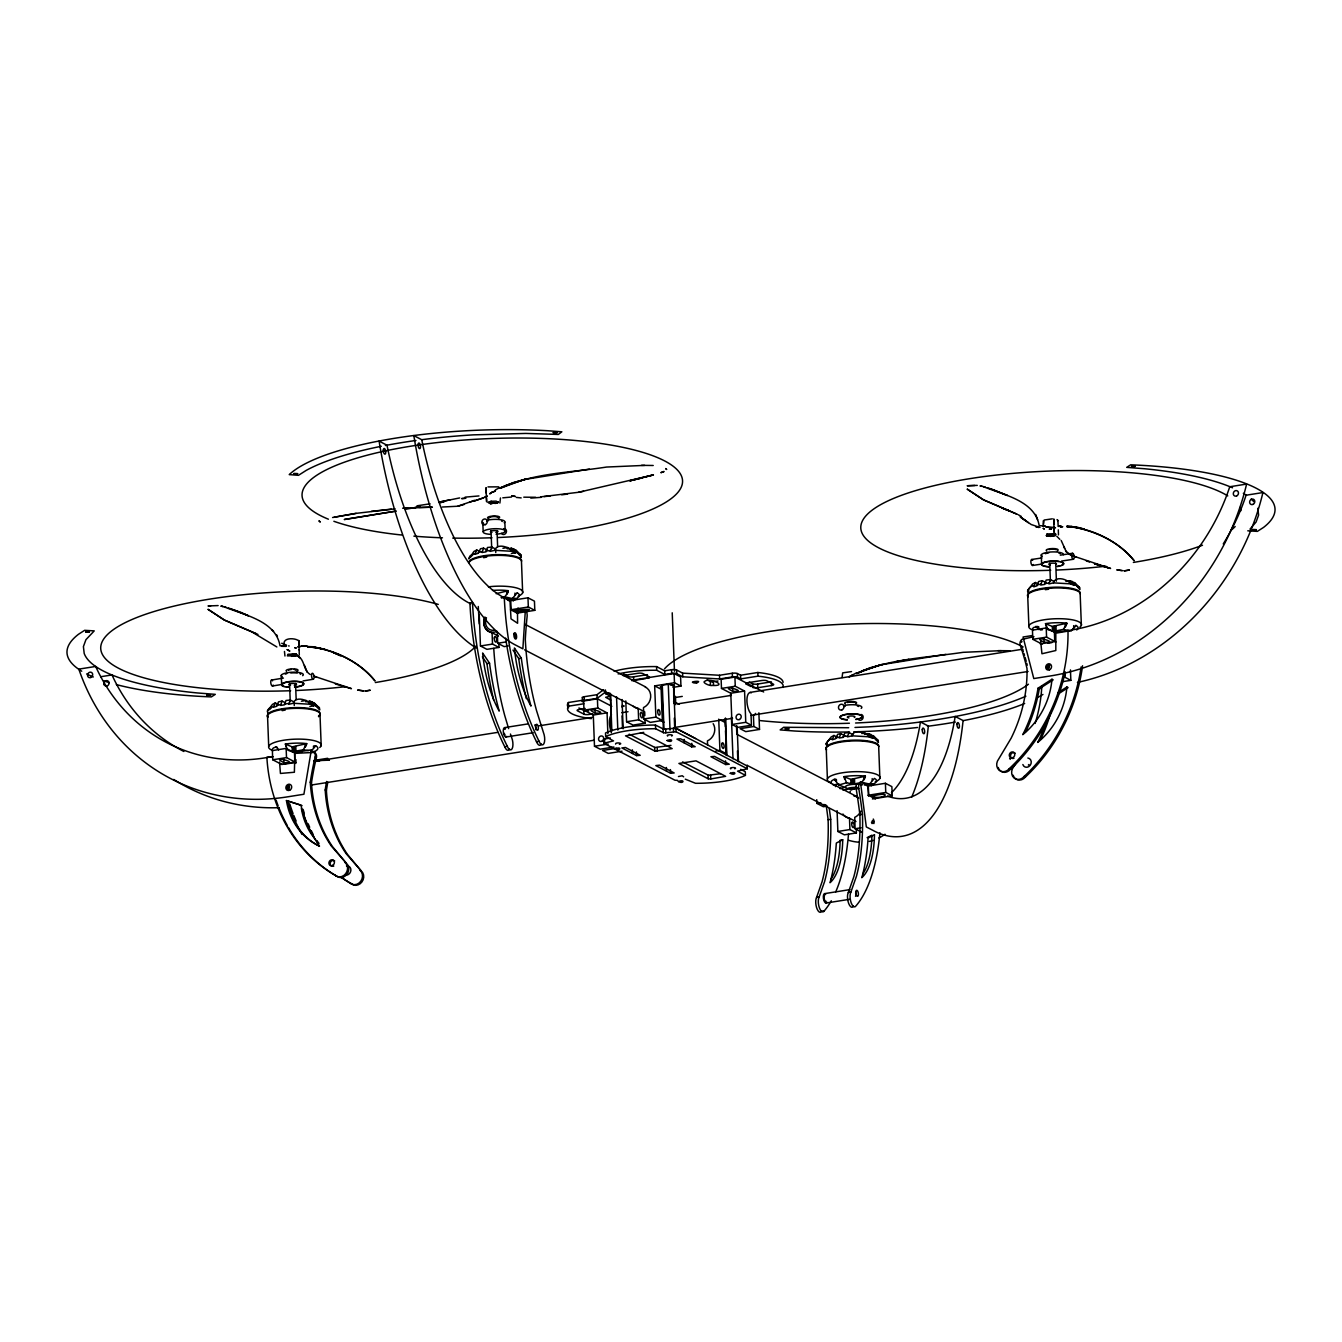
<?xml version="1.0" encoding="UTF-8"?>
<svg xmlns="http://www.w3.org/2000/svg" width="1342" height="1342" viewBox="0 0 1342 1342"><rect width="100%" height="100%" fill="white"/><g stroke="black" fill="none" stroke-linecap="round" stroke-linejoin="round"><path stroke-width="1.5" d="M851.08 789.801L854.468 788.794M483.288 497.932L486.358 496.406L486.089 487.616L486.207 493.135M295.827 763.43L295.928 759.656M525.225 612.153L522.86 648.84L516.234 645.401A234.33 94.175 81 0 1 413.822 435.613L421.74 439.723A197.207 79.262 81 0 0 510.748 600.444L511.117 609.989L517.928 613.512M1053.839 524.353L1053.822 518.918L1053.973 527.557L1055.483 527.758L1045.368 526.634L1048.84 527.238M287.876 750.212L292.304 751.755L303.275 749.775L306.714 743.619L302.806 743.233A22.848 5.955 -2.2 0 0 285.36 744.072L287.205 748.97M501.103 597.593L504.743 596.821L507.494 593.181L508.182 590.665L504.29 590.279A22.848 5.955 -2.2 0 0 492.514 590.446M831.285 783.527A22.848 5.955 -2.2 0 1 832.275 780.423L834.288 779.333L838.834 785.02L846.567 782.755L853.562 784.097L861.967 782.336L865.405 776.179L861.514 775.793A22.848 5.955 -2.2 0 0 844.051 776.632L850.828 779.417L865.405 776.179M1045.485 623.678L1048.052 629.801L1053.789 631.294L1063.434 629.381L1066.873 623.208L1062.981 622.822A22.848 5.955 -2.2 0 0 1045.519 623.661L1052.296 626.462L1066.873 623.208M298.847 649.696L299.098 648.79M287.792 654.56L296.548 654.443L296.163 655.785L287.373 655.903L287.859 654.443L296.465 654.326L296.045 655.634L291.533 656.355M675.361 728.891L673.667 685.057L668.266 684.269L662.294 685.208L661.74 686.953L663.351 728.689M673.667 685.057L673.768 703.493M296.548 654.443L296.129 655.768L296.632 654.443L292.388 653.839M821.086 912.023A8.086 3.254 81 0 1 816.573 907.528A8.086 3.254 81 0 1 816.557 897.462L822.025 881.929A136.498 54.854 81 0 0 828.115 819.744A271.906 109.289 81 0 0 826.404 806.844M831.302 900.767A166.962 67.1 81 0 1 824.357 910.765A8.086 3.254 81 0 1 819.476 908.064A8.086 3.254 81 0 1 819.14 897.06L824.609 881.526A136.498 54.854 81 0 0 830.698 819.341A271.906 109.289 81 0 0 829.289 808.589M853.529 906.152A8.086 3.254 81 0 1 848.664 903.434A8.086 3.254 81 0 1 848.329 892.43L853.78 876.896A136.498 54.854 81 0 0 859.887 814.711A271.906 109.289 81 0 0 856.196 788.928A5.049 2.03 81 0 1 856.783 783.946L862.805 784.802M879.933 832.795A166.962 67.1 81 0 1 856.112 905.733A8.086 3.254 81 0 1 851.247 903.032A8.086 3.254 81 0 1 850.912 892.027L856.364 876.494A136.498 54.854 81 0 0 862.47 814.309A271.906 109.289 81 0 0 858.779 788.526A5.049 2.03 81 0 1 859.366 783.543M278.331 704.516L275.278 702.923L273.617 707.217L276.838 706.211L278.448 701.9L282.055 701.094L284.84 702.537M294.267 705.523L294.133 702L290.308 700.021L286.014 700.474L284.487 704.835L280.545 705.456L282.055 701.094M305.724 701.799L309.801 701.145L313.877 705.808L310.421 704.265C307.352 699.35 295.039 696.112 293.344 703.258L288.681 704.332L290.308 700.021M479.815 551.562L476.745 549.968L475.102 554.263L478.306 553.256L480.486 548.761L483.539 548.14L487.716 550.304M495.752 552.552L495.617 549.046L491.776 547.066L487.482 547.502L485.972 551.881L482.013 552.501L483.539 548.14M507.192 548.844L511.268 548.19L515.345 552.854L511.889 551.294C508.819 546.395 496.506 543.158 494.812 550.304L490.165 551.377L491.776 547.066M837.039 737.06L833.969 735.466L832.325 739.778L835.529 738.771L837.71 734.259L840.763 733.638L844.94 735.819M852.824 734.56L849 732.564L844.705 733.017L843.195 737.395L839.236 738.016L840.763 733.638M864.416 734.359L868.492 733.705L872.568 738.352L869.113 736.808C866.043 731.893 853.73 728.672 852.036 735.819L847.389 736.892L849 732.564M1054.309 581.606L1050.467 579.61L1046.19 580.063L1044.663 584.424L1040.721 585.062L1042.231 580.683L1046.408 582.847M1065.9 581.388L1069.977 580.75L1074.036 585.397L1070.581 583.854C1067.511 578.939 1055.198 575.718 1053.504 582.864L1048.857 583.938L1050.467 579.61M1042.231 580.683L1038.624 581.489L1037.014 585.817L1033.793 586.823L1035.437 582.512L1038.507 584.106M1015.894 763.413L1013.646 766.768A8.086 7.096 -62.6 0 0 1013.881 777.823A8.086 7.096 -62.6 0 0 1024.248 776.381L1025.456 777.001A166.962 146.563 -62.6 0 0 1082.558 665.766M832.292 738.939C828.584 738.083 824.86 745.011 826.42 744.827L827.326 743.535M1033.759 585.984C1029.868 585.011 1026.412 592.359 1027.888 591.872L1028.794 590.581M267.763 713.105L267.444 711.059L272.426 704.416L275.278 702.923M269.557 709.733L271.453 707.452M468.945 558.943L473.911 551.461L476.745 549.968M471.025 556.779L472.938 554.498M826.135 743.619L831.134 736.976L833.969 735.466M1027.603 590.665L1032.602 584.005L1035.437 582.512M310.858 751.52L315.705 745.833A22.848 5.955 -2.2 0 1 316.544 750.363L313.508 752.359L311.596 751.168M507.41 599.606L512.325 598.566L517.173 592.879M864.634 785.12L869.549 784.08L874.397 778.394A22.848 5.955 -2.2 0 1 875.236 782.923L871.226 785.825L870.304 783.711M1076.72 629.968A22.848 5.955 -2.2 0 0 1075.898 625.439L1071.017 631.126L1063.434 629.381M1043.388 524.42L1044.193 520.025L1052.329 518.834M285.309 744.072L292.12 746.857L306.714 743.619M519.824 558.557L521.283 556.745M496.154 593.701L508.182 590.665M678.448 776.532L682.256 775.76L683.632 776.833M1072.258 629.7L1075.898 625.439M517.207 592.879A22.848 5.955 -2.2 0 1 518.012 597.408L514.003 600.327L513.08 598.197L513.181 601.132M489.864 493.772L490.115 493.537A54.653 37.408 10.7 0 1 492.581 491.86A53.177 36.536 10.9 0 0 489.931 493.705L490.115 493.537M605.46 692.053L597.156 698.36L584.357 700.39A3.808 0.99 -2.2 0 0 582.529 701.765L582.394 698.092A3.808 0.99 -2.2 0 1 584.206 696.716L597.005 694.686L603.665 689.637M499.878 503.065L500.465 497.966M1249.989 529.151L1256.078 522.021L1258.595 515.093L1257.806 508.282M485.536 496.875L487.263 495.919L485.099 497.094M1051.96 679.237A71.445 62.722 -62.6 0 1 1022.772 734.678A145.07 127.339 -62.6 0 0 1038.054 688.194L1051.96 679.237L1053.168 679.857L1039.278 688.815A145.07 127.339 -62.6 0 1 1025.791 731.608M1058.201 692.589L1066.89 686.987L1068.098 687.624L1057.681 694.334M1038.809 689.385L1041.962 687.389M852.036 675.127L849.05 676.905L856.783 672.678M278.65 749.993L276.67 746.806L273.583 747.863A22.848 5.955 -2.2 0 0 272.594 750.966M1038.708 626.664L1038.809 629.599L1037.852 626.496L1033.759 627.452A22.848 5.955 -2.2 0 0 1032.77 630.572M495.366 489.914L500.046 487.465M842.726 839.807L836.318 843.061A145.07 58.31 81 0 1 830.027 882.717A71.445 28.719 81 0 0 842.726 839.807L840.142 840.226A71.445 28.719 81 0 1 830.983 879.111M867.1 837.626L871.914 835.194A71.445 28.719 81 0 1 862.738 874.078M491.138 501.203L488.203 502.495L490.367 503.619L498.352 502.378L490.333 503.653L498.301 502.361L496.104 501.136L491.105 501.304M498.217 502.243L495.366 503.418L488.287 502.378M469.515 502.394L474.531 500.365L457.79 506.236L442.306 507.024M483.288 497.899L474.414 500.918L482.382 498.251M475.068 553.441L470.27 555.672L468.912 558.104M273.583 706.395L268.786 708.626L267.444 711.059M671.654 736.037C675.177 734.359 665.162 734.275 667.645 736.087M725.284 719.497L724.277 720.033L725.502 720.671M734.779 768.815C738.301 767.138 728.287 767.054 730.769 768.865M746.689 765.712L675.965 728.119L663.787 729.226L655.466 725.066A48.765 12.699 -2.2 0 0 605.527 732.984L605.678 736.657L613.529 740.885L603.783 743.25L675.009 780.239L677.542 780.373M497.328 631.847L497.681 643.254L504.156 646.609L508.165 645.972M457.79 506.236L464.248 504.441M651.843 475.32L629.968 480.788L653.453 474.883L578.587 492.279L540.742 496.859M1069.188 630.908L1055.818 633.189L1055.818 650.534L1041.946 653.755L1040.671 641.409M629.968 480.788L640.99 478.222M1033.927 636.662L1021.715 639.48A5.049 4.429 -62.6 0 0 1020.222 645.15A271.906 238.691 -62.6 0 1 1027.016 668.568A136.498 119.824 -62.6 0 1 1011.147 738.184L998.7 759.018A8.086 7.096 -62.6 0 0 998.951 770.073A8.086 7.096 -62.6 0 0 1009.318 768.63L1010.526 769.251A166.962 146.563 -62.6 0 0 1065.095 672.459M487.985 486.911L498.654 486.861M440.881 501.757L459.652 497.932M439.102 502.126L450.073 499.811M833.13 784.953L839.086 783.963M839.991 788.693L844.856 787.318L838.834 785.02M298.595 646.525L298.847 646.475A56.062 23.2 -38.4 0 1 300.474 646.324L307.05 645.821L301.43 646.139M478.272 552.434L481.979 551.679M276.804 705.389L280.512 704.634M1036.745 585.028L1040.687 584.223M661.858 686.114L660.264 686.97L662.109 687.473M672.896 686.014L674.489 685.141L670.463 684.739M696.984 682.726C704.248 679.656 683.783 682.491 696.984 682.726L692.958 682.491M1040.335 630.002L1042.415 629.767M730.786 694.737L729.88 695.424M610.375 737.966L603.581 739.207L603.783 743.25M619.383 744.357C624.164 743.2 614.921 741.908 615.575 744.122M835.496 737.932L839.203 737.177M443.816 501.874L440.226 502.596L443.833 501.908M578.587 492.279L583.502 491.306M334.192 517.207L356.133 513.349L395.118 508.853M332.581 517.526L356.116 513.382M414.611 507.662L419.979 506.639L405.368 509.356M430.094 503.804L416.993 505.817M271.57 680.042L283.43 678.062M272.493 686.014L282.676 684.319M303.074 680.931L313.256 679.253A3.019 1.208 80.6 0 0 313.625 674.674A3.019 1.208 80.6 0 0 311.529 674.858A3.019 1.208 80.6 0 0 313.256 679.253M280.394 764.353L294.854 762.038L294.468 752.493L311.344 749.826L303.913 794.246L289.822 796.477A234.33 205.712 -62.6 0 1 78.826 669.121L95.668 666.454A197.207 173.118 -62.6 0 0 272.543 756.502M502.898 548.274L507.779 547.486M510.296 549.616L513.852 549.046L519.572 554.699L515.714 550.002L520.881 554.9L521.199 556.947L517.073 552.317M511.336 553.474L515.345 552.854M501.69 597.895L504.273 597.492L510.044 601.451L511.017 618.863L517.593 623.258L517.492 613.026M509.742 600.679L527.976 597.794L534.452 601.149L534.804 610.342L516.989 613.16M510.514 609.805L528.329 606.987L534.804 610.342M100.767 676.72L111.99 674.942A197.207 173.118 -62.6 0 0 183.854 751.47M518.146 611.617C550.723 607.171 500.046 610.442 518.146 611.617L518.012 607.943M479.262 614.753L480.453 645.972L492.514 644.076L498.989 647.431L498.838 643.64M497.681 643.254L505.716 641.979M498.989 647.431L486.928 649.343L480.453 645.972M482.365 656.808L486.961 663.585L489.545 663.183A145.07 58.31 81 0 0 499.207 711.109A71.445 28.719 81 0 1 482.634 653L489.545 663.183M512.98 650.082L518.733 658.553L521.317 658.15A145.07 58.31 81 0 0 530.979 706.077A71.445 28.719 81 0 1 514.405 647.968L521.317 658.15M301.413 701.229L306.311 700.44M308.828 702.571L312.384 702L318.104 707.653L314.229 702.973L319.413 707.871L319.731 709.901L315.588 705.271M1070.849 583.133L1074.405 582.562L1079.572 587.461L1079.891 589.507L1075.781 584.927M309.868 706.446L313.877 705.808M614.116 671.285A47.591 12.397 -2.2 0 1 656.573 666.605L664.659 670.799L671.554 669.708A3.808 0.99 -2.2 0 1 676.62 670.01L682.625 673.13L719.497 675.278L732.296 673.248A3.808 0.99 -2.2 0 1 737.362 673.55L740.599 675.227L757.811 672.493A47.591 12.397 -2.2 0 1 783.091 682.424M623.644 674.019L628.509 676.536A3.808 0.99 -2.2 0 0 633.558 676.821L647.347 674.64L647.481 678.314A3.808 0.99 -2.2 0 0 649.31 676.938L642.835 673.567A3.808 0.99 -2.2 0 0 637.769 673.281L623.996 675.462A3.808 0.99 -2.2 0 0 623.158 675.63M618.142 673.952A47.591 12.397 -2.2 0 1 656.708 670.279L664.81 674.472L671.688 673.382A3.808 0.99 -2.2 0 1 676.754 673.684L682.776 676.804L719.648 678.951L732.447 676.922A3.808 0.99 -2.2 0 1 737.496 677.224L740.734 678.901L757.962 676.167A47.591 12.397 -2.2 0 1 783.007 687.44M631.579 680.293L674.12 673.55L680.595 676.922L680.948 686.097L673.03 687.356M631.763 680.662A3.808 0.99 -2.2 0 0 633.709 680.495L645.519 678.633M605.443 689.973L605.594 693.646L609.553 693.026M654.661 685.879L661.136 689.234L662.344 720.469L655.869 717.098L654.661 685.879L674.472 682.742L680.948 686.097M591.336 718.624A47.591 12.397 -2.2 0 1 568.555 706.177L568.404 702.503L583.72 700.088M610.191 696.297L605.661 697.286L610.677 700.054M611.801 706.295L597.408 698.83L583.636 701.01L583.988 710.203L593.298 715.034L607.07 712.854L607.859 733.671M763.682 691.986L734.913 677.056L721.124 679.237L721.476 688.412L730.786 693.244L744.558 691.063L745.766 722.298L751.436 725.234L751 713.843A11.424 4.596 81 0 1 746.924 699.887A11.424 4.596 81 0 1 751.369 692.808M295.139 753.063L286.148 748.4L272.376 750.581L272.728 759.773L282.038 764.605M1055.215 632.619L1046.223 627.955L1032.451 630.136L1032.803 639.312L1042.113 644.143M707.066 679.991L711.394 681.887L718.004 680.998M568.555 706.177L583.854 703.762M712.988 685.494C728.689 685.997 708.979 677.224 704.885 681.283C700.188 682.575 717.299 689.872 712.837 681.82M1032.434 635.521L1023.057 637.014L1033.793 678.566L1047.884 676.334A234.33 205.712 -62.6 0 0 1246.601 484.076L1229.758 486.743A197.207 173.118 -62.6 0 1 1054.393 632.065L1054.745 641.627L1040.285 643.892M585.179 708.475L579.274 709.415A3.808 0.99 -2.2 0 0 577.446 710.807L583.921 714.162A3.808 0.99 -2.2 0 0 588.987 714.464L592.929 713.827M583.988 710.203L597.76 708.006L607.07 712.854M721.476 688.412L735.265 686.232L744.558 691.063M272.728 759.773L286.5 757.593L295.81 762.424M1032.803 639.312L1046.575 637.131L1055.886 641.962M749.289 682.072L752.527 683.766A3.808 0.99 -2.2 0 0 757.593 684.051L771.365 681.87L771.516 685.544L757.744 687.725A3.808 0.99 -2.2 0 1 754.825 687.859M675.395 697.488L682.273 696.397M504.626 727.599L527.976 723.908M284.001 764.286L293.848 762.726M1048.018 643.221L1051.96 642.583M314.548 760.377L327.666 758.297M313.944 761.484L497.848 732.346M539.165 725.804L592.896 717.299M621.816 712.719L628.022 711.73M677.609 703.879L731.34 695.374M749.926 692.422L1022.688 649.209M505.968 737.026L533.21 732.698M625.791 700.927L626.597 721.744L638.641 719.832L645.116 723.187L644.982 719.396M645.183 687.02A11.424 10.031 -62.6 0 1 650.685 697.203A11.424 10.031 -62.6 0 1 643.472 707.603L643.808 719.01L655.869 717.098M645.116 723.187L633.072 725.099L626.597 721.744M662.344 720.469L650.283 722.382L643.808 719.01M507.326 746.32A166.962 67.1 81 0 1 472.501 602.524L469.918 602.927A166.962 67.1 81 0 0 504.743 746.739L507.326 746.32A8.086 3.254 81 0 0 512.174 748.651A8.086 3.254 81 0 0 511.671 737.58L510.446 734.024M505.632 638.104A166.962 67.1 81 0 0 536.498 741.707L539.081 741.287A8.086 3.254 81 0 0 543.946 743.619A8.086 3.254 81 0 0 543.443 732.547L536.532 710.589A136.498 54.854 81 0 1 525.309 639.396A271.906 109.289 81 0 1 527.121 616.481A5.049 2.03 81 0 0 526.299 611.08M311.076 785.07L594.154 740.214M643.757 732.363L625.523 735.835L655.081 751.168L672.191 748.601L642.885 733.218L640.352 733.067M674.741 727.448L732.598 718.289M751.201 715.336L1028.089 671.486M605.678 736.657A48.765 12.699 -2.2 0 1 655.601 728.74L663.938 732.9L676.1 731.793L747.326 768.781L737.58 771.147L745.431 775.374L745.296 771.7L740.683 769.318M593.298 715.034L594.489 746.253L608.262 744.072M730.786 693.244L731.994 724.479L745.766 722.298M613.931 747.008L600.159 749.188L594.489 746.253M751.436 725.234L737.664 727.414L731.994 724.479M616.364 748.282L602.592 750.463L608.245 753.399L622.017 751.218M759.522 729.427L753.852 726.492L740.079 728.672L745.749 731.625L759.522 729.427L758.884 712.787M1062.981 681.585L1070.849 680.344L1070.446 669.926M629.163 734.158L654.93 747.494L670.966 745.364M715.907 751L719.916 750.363L726.391 753.734L725.519 730.82M861.749 733.52L865.003 733M682.592 761.904L708.341 775.24L720.453 773.73M710.757 778.964L725.619 776.33L696.028 760.864L678.918 763.43L708.224 778.813L710.757 778.964L710.606 775.29M842.86 790.019L857.035 787.771M867.167 786.16L885.401 783.275L891.876 786.63L892.229 795.823L872.417 798.96M856.196 788.928L858.779 788.526M816.741 799.698L816.875 803.372L820.834 802.751M867.922 795.286L885.754 792.451L892.229 795.823M827.309 806.106L823.351 806.727L816.875 803.372M828.115 819.744L830.698 819.341M859.887 814.711L862.47 814.309M837.072 810.635L837.878 831.453L849.922 829.557L856.397 832.912L856.263 829.121M860.826 811.189A11.424 10.031 -62.6 0 1 854.753 817.328L855.089 828.735L861.128 827.779M856.397 832.912L844.353 834.825L837.878 831.453M824.642 893.621L849.939 889.612M816.557 897.462L819.14 897.06M848.329 892.43L850.912 892.027M826.068 903.032L849.419 899.341M821.774 911.184L824.357 910.765M1031.73 559.48L1041.929 557.937M1060.297 555.152L1072.526 553.29M1032.585 565.468L1042.063 564.026M1061.505 561.073L1073.382 559.279A3.019 1.225 81.4 0 0 1073.801 554.699A3.019 1.225 81.4 0 0 1071.688 554.883A3.019 1.225 81.4 0 0 1073.382 559.279M502.78 497.832L511.503 497.026M561.744 494.812L567.498 494.091M644.63 465.389L606.534 467.05C570.971 472.636 533.193 472.854 500.063 488.337L523.9 479.58L589.339 469.113M485.938 551.042L490.132 550.555M1044.63 583.602L1048.823 583.099M284.454 704.013L288.647 703.51M1001.199 650.652L963.103 652.329C927.456 657.681 889.947 658.503 856.548 673.399L880.486 664.844L945.909 654.376M621.749 706.815L624.215 706.026L622.235 705.288M843.162 736.557L847.356 736.053M685.276 779.148L695.508 783.292A48.765 12.699 -2.2 0 0 745.431 775.374M371.281 511.369L391.277 509.155M465.087 497.144L478.96 495.936M544.147 496.574L550.186 496.003M315.705 745.833L313.491 746.035L313.558 747.897M272.996 756.771L266.873 757.257A166.962 146.563 -62.6 0 0 335.399 875.454L336.607 876.091A8.086 7.096 -62.6 0 0 346.957 874.263A8.086 7.096 -62.6 0 0 346.353 863.258L332.464 846.584A136.498 119.824 -62.6 0 1 311.478 782.822A271.906 238.691 -62.6 0 1 316.41 757.542A5.049 4.429 -62.6 0 0 314.498 752.409L294.854 753.365L294.384 772.254L280.428 773.445L279.555 762.021M313.877 760.763L329.427 760.159M315.085 761.4L319.195 761.048M1060.482 526.903L1062.747 526.701L1060.499 526.852M530.778 498.117L541.329 497.312M407.75 507.93L402.818 508.232L432.392 507.175L418.889 507.427M494.812 550.304L511.889 551.294M1053.504 582.864L1070.581 583.854M293.344 703.258L310.421 704.265M852.036 735.819L869.113 736.808M848.698 727.733L783.661 727.28L780.155 729.914L794.464 731.004A199.354 51.935 -2.2 0 0 849.486 731.944M854.988 727.448L868.693 726.861A209.436 54.552 -2.2 0 0 1025.875 696.196M974.795 485.468L967.179 485.754L977.278 485.385M218.125 605.577L208.01 605.963L210.862 605.728M535.626 497.278L523.783 497.177M498.452 636.058L491.977 632.686A11.424 10.031 -62.6 0 1 485.083 617.521M644.831 715.605L644.68 711.814L638.121 708.442A11.424 10.031 -62.6 0 1 633.374 706.328M842.927 814.024A11.424 10.031 -62.6 0 0 849.402 818.167L855.961 821.522M1042.952 526.098L1045.351 526.131L1039.178 525.578C1034.883 500.415 1002.994 494.795 983.099 486.542L985.33 487.112M281.77 646.324L286.181 646.341L280.008 645.77C275.714 620.608 243.825 614.988 223.929 606.752L226.177 607.305M641.493 465.355L653.218 465.489M998.062 650.635L1009.805 650.753M1052.38 527.691L1053.956 527.289M851.516 671.587L842.675 672.879L842.071 677.525M513.919 598.381L515.999 598.498M313.474 751.436L314.531 751.453M834.288 779.333L836.385 779.45L836.452 781.396M871.143 783.879L873.223 784.013M825.9 804.848L823.552 804.512M1247.775 530.811L1257.37 531.382L1263.51 527.44A199.354 51.935 -2.2 0 0 1130.652 464.818L1126.71 467.368L1144.76 468.761A209.436 54.552 -2.2 0 1 1232.543 487.8M1051.507 527.641L1050.618 527.54M504.743 596.821L512.325 598.566M861.967 782.336L869.549 784.08M303.275 749.775L308.442 750.631M516.2 497.396L521.166 497.916M1121.727 570.568L1116.796 569.864L1123.069 570.702M1028.324 522.692L1020.625 517.106L1031.193 524.521L1040.033 527.456M1069.977 580.75L1072.543 581.606L1078.28 587.242L1074.405 582.562M511.268 548.19L513.852 549.046M868.492 733.705L871.075 734.56L876.796 740.197L872.937 735.517L874.028 736.372L878.104 740.415L878.423 742.462L874.296 737.815M309.801 701.145L312.384 702M1037.584 527.188L1038.624 527.406L1036.024 526.752L1038.624 527.406M288.53 645.888L289.201 646.005M1109.381 568.136L1094.535 563.757L1110.589 568.454L1072.728 555.84L1076.032 557.182M286.433 800.57L300.86 805.049A145.07 127.339 -62.6 0 0 319.513 846.148A71.445 62.722 -62.6 0 1 286.433 800.57L302.067 805.67M335.366 683.967L351.419 688.647L313.558 676.033L316.863 677.391M1094.535 563.757L1101.279 565.988M987.527 487.75L991.084 488.991M228.358 607.96L231.914 609.184M1086.232 560.855L1089.536 562.013M992.392 489.461L1007.356 495.483L991.184 489.025M233.223 609.671L241.342 612.589M232.032 609.234L248.153 615.659M1074.003 584.575L1076.385 585.447M1043.992 642.214C1062.327 643.237 1028.173 634.061 1043.992 642.214L1043.858 638.54M515.311 552.015L517.693 552.904M872.384 737.479L874.917 738.402M732.665 691.298C751.017 692.338 716.846 683.162 732.665 691.298L732.531 687.624M691.801 743.3L691.667 746.873L695.19 746.706L680.545 738.771L676.938 739.073L691.667 746.873M595.16 713.088C613.512 714.112 579.358 704.936 595.16 713.088L595.026 709.415M725.67 764.537L729.276 764.235L714.531 756.418L710.924 756.72L725.67 764.537L725.519 760.864M636.578 755.613L640.184 755.311L625.439 747.494L621.849 747.93L636.578 755.613L636.427 751.939M670.564 773.26L674.17 772.958L659.442 765.158L655.835 765.577L670.564 773.26L670.413 769.587M313.843 704.969L316.209 705.858M283.917 762.659C302.252 763.699 268.098 754.506 283.917 762.659L283.766 758.985M281.719 643.254L286.567 645.15M257.949 634.447L224.332 620.038L208.161 609.402L224.332 620.038L256.305 633.726M241.342 612.606L248.186 615.676M276.855 646.961L253.068 632.652M1069.322 554.28L1071.067 555.152L1065.565 550.958M1070.849 680.344L1065.179 677.391L1064.961 671.705M1038.054 688.194L1039.278 688.815M746.202 684.068L751.05 686.584M720.335 719.983L725.2 722.499L725.351 726.659M524.907 624.265L645.67 686.97M673.55 701.447L679.119 704.332M736.724 734.242L857.504 796.963M524.588 649.813L637.936 708.66M660.23 720.235L663.955 722.164M676.955 728.924L695.542 738.57M747.561 765.577L849.754 818.654M605.594 693.646L610.442 696.179M855.089 828.735L861.564 832.09M578.922 707.972L583.787 710.488A3.808 0.99 -2.2 0 0 588.853 710.79M313.29 751.788A5.049 4.429 -62.6 0 1 315.202 756.905L316.41 757.542M315.202 756.905A271.906 238.691 -62.6 0 0 310.27 782.185L311.478 782.822M326.592 781.48A271.906 238.691 -62.6 0 0 325.2 789.935L326.408 790.572A136.498 119.824 -62.6 0 0 347.393 854.334L361.283 871.008A8.086 7.096 -62.6 0 1 361.887 882.013A8.086 7.096 -62.6 0 1 351.537 883.841L350.329 883.204A166.962 146.563 -62.6 0 1 340.717 877.031M310.27 782.185A136.498 119.824 -62.6 0 0 331.256 845.963L346.353 863.258M325.2 789.935A136.498 119.824 -62.6 0 0 346.186 853.713L361.283 871.008M875.487 798.926L868.693 795.387L868.324 785.842L860.39 781.715L866.311 826.924L872.937 830.362A234.33 94.175 81 0 0 963.086 720.553L955.168 716.443A197.207 79.262 81 0 1 887.465 796.091M1018.192 514.724L1021.312 516.435M1057.043 519.606L1057.915 520.679M310.153 674.472C303.091 670.346 305.137 659.727 297.421 655.617L299.903 658.05M1020.188 516.855L1026.513 521.367M1078.247 586.42L1079.572 587.461M1027.888 591.872L1029.23 592.912M876.762 739.375L878.104 740.415M826.42 744.827L827.762 745.884M519.539 553.86L520.881 554.9M318.071 706.815L319.413 707.871M1035.772 626.378L1037.936 628.442M275.596 746.773L276.704 747.729M271.805 629.65L273.583 631.21M1056.758 536.246L1059.844 539.35M284.454 651.457L284.957 656.037M1066.437 552.132L1061.203 540.49M307.268 672.342L304.483 665.397M844.017 776.632L846.567 782.755M1035.688 514.472L1037.618 519.723M276.519 634.665L277.425 636.427M1054.024 528.111L1054.359 533.143L1054.057 529.016M1064.156 547.15L1064.575 548.475M508.635 728.622L504.76 715.622A136.498 54.854 81 0 1 493.755 648.371M486.374 496.859L486.643 501.841L486.408 497.765M867.955 786.697L868.593 796.192M478.272 606.483L479.245 623.896M281.266 675.328L281.669 684.386M1043.254 520.847L1043.388 524.923M298.746 640.872C295.441 637.802 282.206 637.265 284.202 644.73M1057.899 520.277L1058.15 526.081M298.981 646.139L298.729 640.47L298.947 646.324M504.827 522.021L505.213 531.113M483.17 531.466L482.785 522.373A11.071 2.818 -2.4 0 0 483.774 523.783M1081.367 625.271L1080.176 594.506A26.354 6.861 -2.2 0 0 1052.715 588.048A26.354 6.861 -2.2 0 0 1028.006 597.005M1073.667 625.624L1073.734 627.502M1066.638 623.51L1066.672 624.433M1066.118 623.778L1066.185 625.741M1065.347 624.03L1065.464 626.966M1058.301 529.855L1058.469 534.904M1055.718 563.036L1056.406 581.17M1055.969 626.026L1056.154 630.925M1054.862 626.244L1055.047 631.143M1053.604 626.395L1053.789 631.294A8.555 2.231 -2.2 0 1 1060.314 631.596M1052.296 626.462L1052.48 631.344M1049.712 563.12L1050.417 581.254M1046.223 627.955L1046.575 637.131M1045.938 624.231L1046.005 626.11M1036.829 626.395L1036.88 627.335M1027.687 595.227L1028.878 625.993M885.401 783.275L885.754 792.451M879.882 778.226L878.708 747.46A26.354 6.861 -2.2 0 0 851.231 741.002A26.354 6.861 -2.2 0 0 826.538 749.96M872.183 778.578L872.25 780.457M872.166 783.98L872.199 784.919M865.171 776.464L865.204 777.387M864.651 776.75L864.718 778.695M863.879 776.984L863.98 779.92M854.485 778.981L854.669 783.879M853.378 779.216L853.562 784.097M852.136 779.35L852.321 784.248M850.828 779.417L851.013 784.315M849.486 818.167L849.922 829.557M844.47 777.203L844.537 779.065M835.361 779.35L835.395 780.289M835.345 784.751L835.412 786.63M826.219 748.182L827.393 778.947M757.811 672.493L757.962 676.167M757.593 684.051L757.744 687.725M752.527 683.766L752.677 687.44A3.808 0.99 -2.2 0 0 753.952 687.775M753.852 726.492L753.416 715.101A11.424 4.596 81 0 0 755.529 713.39M747.175 765.108L747.326 768.781M740.599 675.227L740.734 678.901M737.362 673.55L737.496 677.224M737.127 726.19L738.503 761.669M734.913 677.056L735.265 686.232M736.49 725.837L736.825 734.191M737.463 750.883L737.865 761.317M732.296 673.248L732.447 676.922M731.407 717.047L733 758.8M726.878 755.563L725.435 718.004L726.24 755.211M719.497 675.278L719.648 678.951M718.725 719.144L719.916 750.363M710.304 681.669L710.455 685.343M707.586 744.693L707.435 740.885A11.424 10.031 -62.6 0 0 713.172 723.707M708.073 775.139L708.224 778.813M682.625 673.13L682.776 676.804M684.252 739.425L684.386 743.099M676.62 670.01L676.754 673.684M672.225 612.808L674.472 671.252M675.429 696.297L675.747 704.651M674.12 673.55L674.472 682.742M675.965 728.119L676.1 731.793M674.321 718.104L674.724 728.538M671.554 669.708L671.688 673.382M673.432 727.985L673.567 731.658M668.266 684.269L670.027 730.182M664.659 670.799L664.81 674.472M665.682 729.209L665.833 732.883M666.37 767.49L666.521 771.164M662.294 685.208L663.988 729.042M663.149 729.058L663.3 732.732M656.573 666.605L656.708 670.279M657.194 747.544L657.328 751.218M655.466 725.066L655.601 728.74M654.661 747.41L654.812 751.084M638.205 708.442L638.641 719.832M633.558 676.821L633.709 680.495M632.384 749.842L632.518 753.516M622.034 699.534L623.158 728.756M622.034 715.89L622.52 728.404M616.532 696.666L617.823 730.065M611.851 731.004L610.409 693.428L611.298 732.732M604.554 738.888L604.705 742.562M597.408 698.83L597.76 708.006M597.005 694.686L597.156 698.36M584.206 696.716L584.357 700.39M583.787 710.488L583.921 714.162M527.976 597.794L528.329 606.987M522.659 592.728L521.484 561.946A26.354 6.861 -2.2 0 0 497.463 555.387A26.354 6.861 -2.2 0 0 468.995 562.667M514.959 593.08L515.043 594.942M514.942 598.482L514.976 599.404M507.947 590.95L507.981 591.889M507.427 591.235L507.494 593.181M506.655 591.486L506.756 594.405M497.01 530.476L497.63 546.597M491.021 530.56L491.709 548.693M492.078 632.686L492.514 644.076M320.017 714.9L321.191 745.682M306.479 743.904L306.513 744.844M305.942 744.189L306.026 746.135M305.171 744.441L305.288 747.36M299.115 649.276L299.3 655.097M295.542 683.447L296.163 699.551M295.794 746.437L295.978 751.335M294.686 746.655L294.871 751.554M293.428 746.806L293.63 751.688M289.553 683.531L290.241 701.648M292.12 746.857L292.304 751.755M286.148 748.4L286.5 757.593M285.762 744.642L285.846 746.504M267.528 715.622L268.702 746.404M1041.325 554.833L1041.593 563.925M1235.177 526.534A190.396 49.604 -2.2 0 1 1231.285 530.073M1202.499 545.238A190.396 49.604 -2.2 0 1 1133.369 562.432M1105.925 566.19A190.396 49.604 -2.2 0 1 1056.909 570.031M1050.719 570.266A190.396 49.604 -2.2 0 1 862.269 533.596A190.396 49.604 -2.2 0 1 1003.497 474.28A190.396 49.604 -2.2 0 1 1227.762 495.903M1239.723 507.494A190.396 49.604 -2.2 0 1 1240.931 510.698M1031.277 629.415A26.354 6.861 -2.2 0 1 1053.889 618.813A26.354 6.861 -2.2 0 1 1079.891 627.083M1027.989 596.267A26.354 6.861 -2.2 0 1 1052.682 587.293A26.354 6.861 -2.2 0 1 1080.159 593.751M1045.368 589.692A20.08 5.234 -2.2 0 1 1048.656 589.255M1058.637 526.349A54.653 20.868 -33.2 0 1 1061.22 526.081A53.177 20.415 -33.5 0 0 1058.385 526.433M1033.323 564.512A3.019 1.225 81.4 0 1 1031.595 564.663A3.019 1.225 81.4 0 1 1030.992 560.436A3.019 1.225 81.4 0 1 1032.719 560.285M1049.075 549.633A3.825 0.99 -1.8 0 1 1055.668 549.583M1050.434 564.982A3.825 0.99 -1.8 0 1 1049.511 563.64A3.825 0.99 -1.8 0 1 1054.829 563.254A3.825 0.99 -1.8 0 1 1055.751 564.596M1042.298 556.259A11.071 2.852 -1.8 0 1 1050.451 552.015A11.071 2.852 -1.8 0 1 1063.367 554.716M1061.119 561.795A11.071 2.852 -1.8 0 1 1061.673 565.234M1059.727 565.854A11.071 2.852 -1.8 0 1 1057.278 566.324M1048.807 566.659A11.071 2.852 -1.8 0 1 1042.818 562.835A11.071 2.852 -1.8 0 1 1059.006 561.342M1048.823 566.911A11.071 2.852 -1.8 0 1 1043.59 562.734A11.071 2.852 -1.8 0 1 1061.136 562.046A11.071 2.852 -1.8 0 1 1057.278 566.576M1046.71 550.925A6.039 1.56 -1.8 0 1 1052.732 548.543A6.039 1.56 -1.8 0 1 1057.144 550.857M1045.351 553.709A8.555 2.198 -1.8 0 1 1048.739 552.887M1058.905 553.172A8.555 2.198 -1.8 0 1 1060.113 553.625M1028.442 684.219A190.396 49.604 -2.2 0 1 855.575 723.002M849.402 723.237A190.396 49.604 -2.2 0 1 759.706 720.553M664.508 668.87A190.396 49.604 -2.2 0 1 831.419 624.852A190.396 49.604 -2.2 0 1 1023.158 646.995M829.809 782.369A26.354 6.861 -2.2 0 1 855.861 771.667A26.354 6.861 -2.2 0 1 875.269 781.749M846.215 787.788A8.555 2.231 -2.2 0 1 847.624 785.288A8.555 2.231 -2.2 0 1 856.85 784.365M826.504 749.222A26.354 6.861 -2.2 0 1 851.197 740.264A26.354 6.861 -2.2 0 1 878.674 746.722M845.544 789.7A8.555 2.231 -2.2 0 1 856.968 787.385M861.044 714.464A3.019 2.65 -62 0 1 862.436 719.144A3.019 2.65 -62 0 1 857.823 718.557M847.523 702.554A3.825 1.023 -2 0 1 854.116 702.487M848.932 717.92A3.825 1.023 -2 0 1 848.01 716.527A3.825 1.023 -2 0 1 853.327 716.091A3.825 1.023 -2 0 1 854.267 717.484M843.715 705.657A11.071 2.952 -2 0 1 857.186 705.07A11.071 2.952 -2 0 1 861.195 708.375M847.322 719.664A11.071 2.952 -2 0 1 841.115 715.823A11.071 2.952 -2 0 1 856.682 714.011A11.071 2.952 -2 0 1 860.188 718.155M858.226 718.792A11.071 2.952 -2 0 1 855.777 719.295M847.322 719.916A11.071 2.952 -2 0 1 842.088 715.605A11.071 2.952 -2 0 1 859.635 714.833A11.071 2.952 -2 0 1 855.793 719.547M845.158 703.896A6.039 1.61 -2 0 1 851.18 701.413A6.039 1.61 -2 0 1 855.592 703.795M843.816 706.597A8.555 2.281 -2 0 1 845.326 706.11M857.37 706.009A8.555 2.281 -2 0 1 858.578 706.479M476.175 645.821A190.396 49.604 -2.2 0 1 375.324 682.541M345.85 686.634A190.396 49.604 -2.2 0 1 296.817 690.476M290.644 690.727A190.396 49.604 -2.2 0 1 119.103 625.942A190.396 49.604 -2.2 0 1 438.264 604.403M267.813 716.662A26.354 6.861 -2.2 0 1 295.945 707.603A26.354 6.861 -2.2 0 1 318.507 715.974M271.118 749.809A26.354 6.861 -2.2 0 1 293.713 739.224A26.354 6.861 -2.2 0 1 319.731 747.477M267.846 717.416A26.354 6.861 -2.2 0 1 295.978 708.341A26.354 6.861 -2.2 0 1 318.54 716.712M282.172 710.656A20.08 5.234 -2.2 0 1 285.209 710.086M293.747 751.872A8.555 2.231 -2.2 0 1 301.782 752.342M298.293 646.995A55.81 23.116 -38.5 0 1 300.239 646.676M289.738 650.987A54.653 3.741 26.3 0 1 287.356 649.696M289.62 651.021A53.177 3.456 26.5 0 1 287.071 649.629M273.214 685.057A3.019 1.208 80.6 0 1 271.503 685.208A3.019 1.208 80.6 0 1 270.849 680.981A3.019 1.208 80.6 0 1 272.56 680.83M288.48 670.262A3.825 1.006 -2.6 0 1 291.415 669.49M294.267 669.541A3.825 1.006 -2.6 0 1 295.861 670.379M290.509 685.359A3.825 1.006 -2.6 0 1 290.006 683.833A3.825 1.006 -2.6 0 1 295.827 683.732A3.825 1.006 -2.6 0 1 294.301 685.292M282.239 676.771A11.071 2.919 -2.6 0 1 291.818 672.225A11.071 2.919 -2.6 0 1 302.671 675.68M284.202 686.416A11.071 2.919 -2.6 0 1 287.188 681.887A11.071 2.919 -2.6 0 1 303.091 682.759A11.071 2.919 -2.6 0 1 294.586 686.987M288.882 687.087A11.071 2.919 -2.6 0 1 286.316 686.852M288.899 687.339A11.071 2.919 -2.6 0 1 284.252 682.91A11.071 2.919 -2.6 0 1 302.302 682.575A11.071 2.919 -2.6 0 1 294.603 687.238M286.584 671.352A6.039 1.594 -2.6 0 1 292.606 668.853A6.039 1.594 -2.6 0 1 297.001 671.168M285.292 674.12A8.555 2.248 -2.6 0 1 286.802 673.617M290.811 672.963A8.555 2.248 -2.6 0 1 297.203 673.063M300.038 673.835A8.555 2.248 -2.6 0 1 300.709 674.372M494.443 630.287A9.511 8.337 -62.6 0 1 486.475 617.706M497.177 631.344A11.424 10.031 -62.6 0 1 486.139 629.13A11.424 10.031 -62.6 0 1 484.932 617.018M611.164 731.608A11.424 4.596 81 0 1 611.499 714.8M771.516 685.544A3.808 0.99 -2.2 0 0 773.344 684.152L766.869 680.797A3.808 0.99 -2.2 0 0 761.803 680.495L748.031 682.692A3.808 0.99 -2.2 0 0 745.9 683.833M568.622 707.788A47.591 12.397 -2.2 0 1 568.404 702.503M506.84 736.322A4.764 1.912 81 0 1 503.384 732.43A4.764 1.912 81 0 1 505.666 728.169M534.67 724.982A3.053 1.225 81 0 1 535.676 729.679M541.363 744.038A8.086 3.254 81 0 1 536.498 741.707M539.081 741.287A166.962 67.1 81 0 1 504.273 597.492M526.349 698.729A145.07 58.31 81 0 1 518.733 658.553M509.591 749.071A8.086 3.254 81 0 1 504.743 746.739M505.112 735.013A3.053 1.225 81 0 1 504.257 733.286M504.81 729.31A3.053 1.225 81 0 1 505.146 729.36M493.621 699.836A145.07 58.31 81 0 1 486.961 663.585M346.471 865.892A4.764 4.177 -62.6 0 1 350.883 870.472A4.764 4.177 -62.6 0 1 345.615 875.101M287.691 790.035A2.852 2.499 -62.6 0 1 289.1 785.758M345.146 862.621A8.086 7.096 -62.6 0 1 345.733 873.625A8.086 7.096 -62.6 0 1 335.399 875.454M336.607 876.091A166.962 146.563 -62.6 0 1 288.345 827.326M287.373 825.615A166.962 146.563 -62.6 0 1 278.868 807.666M278.13 805.804A166.962 146.563 -62.6 0 1 276.1 800.117M287.574 790.019A3.238 2.835 -62.6 0 1 288.362 785.573M319.295 846.097A71.445 62.722 -62.6 0 1 287.658 801.208M318.658 843.699A145.07 127.339 -62.6 0 1 316.678 840.562M312.988 834.053A145.07 127.339 -62.6 0 1 311.294 830.698M309.683 827.276A145.07 127.339 -62.6 0 1 308.157 823.803M304.215 813.067A145.07 127.339 -62.6 0 1 303.091 809.394M333.772 866.06A3.053 2.667 -62.6 0 1 333.068 866.295M332.346 866.328A3.053 2.667 -62.6 0 1 330.4 862.369A3.053 2.667 -62.6 0 1 334.695 860.943M360.075 870.371A8.086 7.096 -62.6 0 1 360.663 881.392A8.086 7.096 -62.6 0 1 350.329 883.204M351.537 883.841A166.962 146.563 -62.6 0 1 341.925 877.668M296.112 820.952A166.962 146.563 -62.6 0 1 293.797 815.416M293.059 813.554A166.962 146.563 -62.6 0 1 289.805 804.026M302.067 834.439A166.962 146.563 -62.6 0 1 288.01 801.442M328.22 759.538A5.049 4.429 -62.6 0 1 328.958 760.092M326.408 790.572A271.906 238.691 -62.6 0 1 327.8 782.118M318.876 843.128A71.445 62.722 -62.6 0 1 316.645 840.813M315.588 839.622A71.445 62.722 -62.6 0 1 301.363 808.337M313.793 836.452A71.445 62.722 -62.6 0 1 302.873 810.652M826.924 902.294A4.764 1.912 81 0 1 823.451 898.553A4.764 1.912 81 0 1 825.682 894.141M853.931 796.024A11.424 10.031 -62.6 0 1 858.679 798.154M850.291 789.834A4.764 1.241 -2.2 0 1 854.602 789.163M849.788 791.981A4.764 1.241 -2.2 0 1 850.358 791.679M826.068 901.237A3.053 1.225 81 0 1 825.431 901.254M824.776 900.482A3.053 1.225 81 0 1 824.642 895.433M848.496 834.036A166.962 67.1 81 0 1 835.663 891.994M855.626 892.9A3.053 1.225 81 0 1 855.508 896.305M872.048 823.602A3.238 1.292 81 0 1 871.512 822.176M873.29 819.039A3.238 1.292 81 0 1 873.894 823.569M1027.855 758.029A4.764 4.177 -62.6 0 1 1030.153 765.376A4.764 4.177 -62.6 0 1 1022.856 764.537M1010.358 759.287A4.764 4.177 -62.6 0 1 1009.62 758.448M1047.481 668.97A2.852 2.499 -62.6 0 1 1049.847 665.095M1025.456 777.001A8.086 7.096 -62.6 0 1 1013.126 775.223M1081.098 666.957A166.962 146.563 -62.6 0 1 1024.248 776.381M1041.811 686.165A136.498 119.824 -62.6 0 1 1035.118 723.439M1050.702 712.468A145.07 127.339 -62.6 0 1 1040.721 739.358M1066.89 686.987A71.445 62.722 -62.6 0 1 1037.702 742.428A145.07 127.339 -62.6 0 0 1047.129 719.681M1028.928 764.487A3.053 2.667 -62.6 0 1 1028.358 765.024M1013.982 758.28A3.053 2.667 -62.6 0 1 1010.576 755.093A3.053 2.667 -62.6 0 1 1015.173 753.181M1010.526 769.251A8.086 7.096 -62.6 0 1 998.196 767.473M1067.98 630.27A166.962 146.563 -62.6 0 1 1009.318 768.63M1021.514 642.281A5.049 4.429 -62.6 0 1 1021.95 641.342M1021.43 645.787A271.906 238.691 -62.6 0 1 1022.084 647.7M1022.721 649.612A271.906 238.691 -62.6 0 1 1023.325 651.541M1023.929 653.487A271.906 238.691 -62.6 0 1 1024.533 655.416M1025.103 657.379A271.906 238.691 -62.6 0 1 1026.211 661.287M1026.731 663.267A271.906 238.691 -62.6 0 1 1027.251 665.229M1047.028 668.719A3.238 2.835 -62.6 0 1 1048.354 665.028M859.199 842.206A234.33 94.175 81 0 1 848.815 840.344M911.654 797.215A234.33 94.175 81 0 0 928.345 726.056L920.427 721.946A197.207 79.262 81 0 1 891.44 792.77M885.015 834.238A234.33 94.175 81 0 1 878.893 837.978M873.172 840.36A234.33 94.175 81 0 1 869.264 841.417M1077.425 682.424A234.33 205.712 -62.6 0 0 1262.923 492.548L1246.081 495.215A197.207 173.118 -62.6 0 1 1223.25 543.913M476.175 647.951A234.33 94.175 81 0 1 379.098 441.115L386.999 445.225A197.207 79.262 81 0 0 470.757 603.833M279.354 807.683A234.33 205.712 -62.6 0 1 173.739 779.45M103.854 683.816A2.852 2.499 -62.6 0 1 106.79 680.612A2.852 2.499 -62.6 0 1 108.903 683.967A2.852 2.499 -62.6 0 1 105.246 685.997M104.257 685.141A2.852 2.499 -62.6 0 1 103.971 684.504M1243.329 493.302A209.436 54.552 -2.2 0 1 1246.466 495.315M1251.214 499.073A209.436 54.552 -2.2 0 1 1253.747 501.656M116.351 684.588A199.354 51.935 -2.2 0 0 211.348 696.901L215.29 694.351L197.24 692.942A209.436 54.552 -2.2 0 1 84.194 653.437L83.405 646.609L85.922 639.698L94.225 630.891L84.63 630.321L78.49 634.28A199.354 51.935 -2.2 0 0 81.728 671.201M109.256 682.608A199.354 51.935 -2.2 0 1 103.653 680.847M93.303 676.989A199.354 51.935 -2.2 0 1 86.643 673.919M381.313 446.282A209.436 54.552 -2.2 0 0 306.328 470.321L298.478 475.32L289.235 474.615A199.354 51.935 -2.2 0 1 547.536 430.715L561.845 431.805L558.339 434.439L525.745 433.432L473.307 434.858A209.436 54.552 -2.2 0 0 422.093 439.656M385.389 445.494A209.436 54.552 -2.2 0 1 415.953 440.478M1042.935 694.451A199.354 51.935 -2.2 0 1 1036.611 698.025M1024.667 703.51A199.354 51.935 -2.2 0 1 963.304 720.62M955.387 722.063A199.354 51.935 -2.2 0 1 927.473 726.29M917.559 727.481A199.354 51.935 -2.2 0 1 853.663 731.843M328.404 519.203A190.396 49.604 -2.2 0 1 424.29 444.202A190.396 49.604 -2.2 0 1 678.834 471.663A190.396 49.604 -2.2 0 1 498.15 537.521M491.977 537.756A190.396 49.604 -2.2 0 1 452.74 538.075M442.474 537.807A190.396 49.604 -2.2 0 1 413.89 536.146M402.281 535.072A190.396 49.604 -2.2 0 1 333.873 521.283M468.962 561.929A26.354 6.861 -2.2 0 1 497.429 554.649A26.354 6.861 -2.2 0 1 521.451 561.208M488.421 586.823A26.354 6.861 -2.2 0 1 517.609 588.249A26.354 6.861 -2.2 0 1 518.046 596.234M483.64 557.702A20.08 5.234 -2.2 0 1 486.676 557.131M503.636 528.664A3.019 2.65 -63.3 0 1 506.186 532.673A3.019 2.65 -63.3 0 1 501.455 533.411M491.994 532.422A3.825 0.973 -2.4 0 1 491.507 530.962A3.825 0.973 -2.4 0 1 497.328 530.878A3.825 0.973 -2.4 0 1 495.802 532.371M490.384 534.334A11.071 2.818 -2.4 0 1 485.737 530.056A11.071 2.818 -2.4 0 1 503.804 529.771A11.071 2.818 -2.4 0 1 496.087 534.25M490.031 517.341A3.825 0.973 -2.4 0 1 494.443 516.553A3.825 0.973 -2.4 0 1 497.412 517.458M488.974 518.7A6.039 1.527 -2.4 0 1 489.36 516.603A6.039 1.527 -2.4 0 1 497.513 516.2A6.039 1.527 -2.4 0 1 498.553 518.213M486.727 520.31A11.071 2.818 -2.4 0 1 500.18 519.656A11.071 2.818 -2.4 0 1 504.189 522.759M486.81 521.216A8.555 2.181 -2.4 0 1 488.337 520.746M501.572 520.981A8.555 2.181 -2.4 0 1 502.243 521.501M514.825 635.471C515.445 641.023 516.922 633.105 514.825 635.471M872.401 820.885C872.954 826.387 874.581 818.62 872.401 820.885M294.821 647.632L296.314 648.069L294.821 647.783M1044.177 528.949L1043.271 528.379L1044.177 528.949M287.205 787.452C289.201 792.703 291.013 782.906 287.205 787.452M1047.129 667.008C1049.109 672.258 1050.937 662.462 1047.129 667.008M1046.928 534.368L1046.542 535.693L1050.702 536.33L1055.298 535.575L1055.718 534.233L1046.961 534.368L1046.458 535.726L1050.702 536.33L1046.542 535.693L1046.961 534.368L1055.634 534.133L1055.215 535.441L1050.702 536.163L1046.609 535.559L1047.028 534.25M615.223 748.735C620.323 751.755 622.42 746.018 615.223 748.735M667.108 740.516C672.157 743.535 674.154 737.832 667.108 740.516M678.347 781.514C683.447 784.533 685.561 778.796 678.347 781.514M730.233 773.311C735.332 776.313 737.446 770.576 730.233 773.311M85.72 631.897L89.411 631.981L85.72 631.897M293.932 473.592L297.622 473.659L293.932 473.592M206.886 695.206L210.577 695.273L206.886 695.206M553.24 432.694L556.913 432.778L553.24 432.694M785.187 728.807L788.878 728.891L785.187 728.807M1131.524 466.311L1135.215 466.379L1131.524 466.311M871.663 796.309C883.053 800.704 895.332 790.019 871.663 796.309M1252.69 529.604L1256.38 529.687L1252.69 529.604M495.433 490.736L493 492.178L495.433 490.736M874.481 834.774L868.089 838.029A145.07 58.31 81 0 1 861.799 877.685A71.445 28.719 81 0 0 874.481 834.774M863.091 670.614L856.649 673.617L869.851 667.846L882.315 664.475L863.04 670.48M506.454 485.183L499.979 488.119L513.281 482.566L525.728 479.195L506.454 485.183M662.512 472.048L660.868 472.686L664.072 471.478L662.512 472.048M299.249 646.844L298.142 646.861L299.249 646.844M370.09 690.258L365.276 691.029L370.09 690.258M1129.259 570.065L1124.445 570.836L1129.259 570.065M379.031 513.835L344.257 519.522L396.225 511.067L379.031 513.835M909.02 659.492L896.439 661.656L908.987 659.492M1050.568 528.949L1049.192 529.1L1051.457 528.933L1050.568 528.949M465.64 498.268L461.631 498.587L465.64 498.251M1071.738 526.668L1066.689 526.584C1091.969 528.06 1118.272 541.145 1134.175 560.755C1119.563 541.782 1094.82 530.862 1071.738 526.668M312.569 646.861L307.519 646.794C332.816 648.253 359.102 661.354 375.005 680.964C360.377 662.009 335.668 651.021 312.569 646.861M1071.738 526.5L1066.722 526.349L1076.485 527.003L1084.118 529.067L1071.738 526.5M312.569 646.71L307.553 646.559L324.949 649.26L312.569 646.71M515.06 496.355L511.654 496.104L515.06 496.355M362.575 690.761L357.626 690.056L363.917 690.912L362.575 690.761M981.405 486.173L980.012 485.905L982.428 486.391L981.405 486.173M222.235 606.383L220.843 606.098L223.258 606.601L222.235 606.383M1008.865 510.681L983.501 499.845L967.314 489.193L983.501 499.845L1017.119 514.238L1008.865 510.681M1008.832 510.715L1001.652 507.863L1008.832 510.715M340.415 655.668L333.219 652.497L340.382 655.684M320.134 521.887L319.111 520.998L320.134 521.887M666.571 469.432L665.833 468.61L666.571 469.432M842.004 709.851A3.019 2.65 -62 0 0 843.061 704.785A3.019 2.65 -62 0 0 838.532 706.815A3.019 2.65 -62 0 0 842.004 709.851M601.904 741.287A2.852 2.499 -62.6 0 0 602.877 736.49A2.852 2.499 -62.6 0 0 598.616 738.419A2.852 2.499 -62.6 0 0 601.904 741.287M739.408 719.513A2.852 2.499 -62.6 0 0 740.381 714.716A2.852 2.499 -62.6 0 0 736.104 716.628A2.852 2.499 -62.6 0 0 739.408 719.513M721.711 744.29A2.852 1.141 81 0 0 723.338 748.433A2.852 1.141 81 0 0 723.69 744.105A2.852 1.141 81 0 0 721.711 744.29M640.436 713.759A2.852 1.141 81 0 0 642.046 717.903A2.852 1.141 81 0 0 642.415 713.575A2.852 1.141 81 0 0 640.436 713.759M657.664 711.042A2.852 1.141 81 0 0 659.274 715.185A2.852 1.141 81 0 0 659.643 710.857A2.852 1.141 81 0 0 657.664 711.042M494.292 638.004A2.852 1.141 81 0 0 495.919 642.147A2.852 1.141 81 0 0 496.288 637.819A2.852 1.141 81 0 0 494.292 638.004M535.877 725.301A3.053 1.225 81 0 0 537.219 730.233A3.053 1.225 81 0 0 538.108 726.307A3.053 1.225 81 0 0 535.877 725.301M513.986 633.793A3.238 1.292 81 0 0 515.412 639.027A3.238 1.292 81 0 0 516.351 634.867A3.238 1.292 81 0 0 513.986 633.793M332.564 865.439A3.053 2.667 -62.6 0 0 333.47 860.306A3.053 2.667 -62.6 0 0 328.958 862.487A3.053 2.667 -62.6 0 0 332.564 865.439M289.738 790.22A3.238 2.835 -62.6 0 0 290.694 784.768A3.238 2.835 -62.6 0 0 285.913 787.1A3.238 2.835 -62.6 0 0 289.738 790.22M851.717 823.485A2.852 1.141 81 0 0 853.344 827.628A2.852 1.141 81 0 0 853.697 823.3A2.852 1.141 81 0 0 851.717 823.485M855.844 891.809A3.053 1.225 81 0 0 857.538 896.322A3.053 1.225 81 0 0 857.991 891.776A3.053 1.225 81 0 0 855.844 891.809M1012.774 757.66A3.053 2.667 -62.6 0 0 1013.948 752.56A3.053 2.667 -62.6 0 0 1009.352 754.472A3.053 2.667 -62.6 0 0 1012.774 757.66M1049.427 669.843A3.238 2.835 -62.6 0 0 1050.685 664.441A3.238 2.835 -62.6 0 0 1045.804 666.471A3.238 2.835 -62.6 0 0 1049.427 669.843M922.273 729.595A2.852 1.141 81 0 0 923.883 733.738A2.852 1.141 81 0 0 924.252 729.411A2.852 1.141 81 0 0 922.273 729.595M956.997 724.093A2.852 1.141 81 0 0 958.624 728.236A2.852 1.141 81 0 0 958.976 723.908A2.852 1.141 81 0 0 956.997 724.093M1252.992 504.391A2.852 2.499 -62.6 0 0 1253.965 499.593A2.852 2.499 -62.6 0 0 1249.687 501.522A2.852 2.499 -62.6 0 0 1252.992 504.391M1236.67 495.919A2.852 2.499 -62.6 0 0 1237.643 491.122A2.852 2.499 -62.6 0 0 1233.365 493.034A2.852 2.499 -62.6 0 0 1236.67 495.919M418.083 444.504A2.852 1.141 81 0 0 419.694 448.664A2.852 1.141 81 0 0 420.063 444.336A2.852 1.141 81 0 0 418.083 444.504M383.342 450.006A2.852 1.141 81 0 0 384.969 454.166A2.852 1.141 81 0 0 385.339 449.838A2.852 1.141 81 0 0 383.342 450.006M90.887 677.475A2.852 2.499 -62.6 0 0 91.86 672.694A2.852 2.499 -62.6 0 0 87.599 674.607A2.852 2.499 -62.6 0 0 90.887 677.475M485.368 524.621A3.019 2.65 -63.3 0 0 486.391 519.539A3.019 2.65 -63.3 0 0 481.879 521.585A3.019 2.65 -63.3 0 0 485.368 524.621"/></g></svg>
